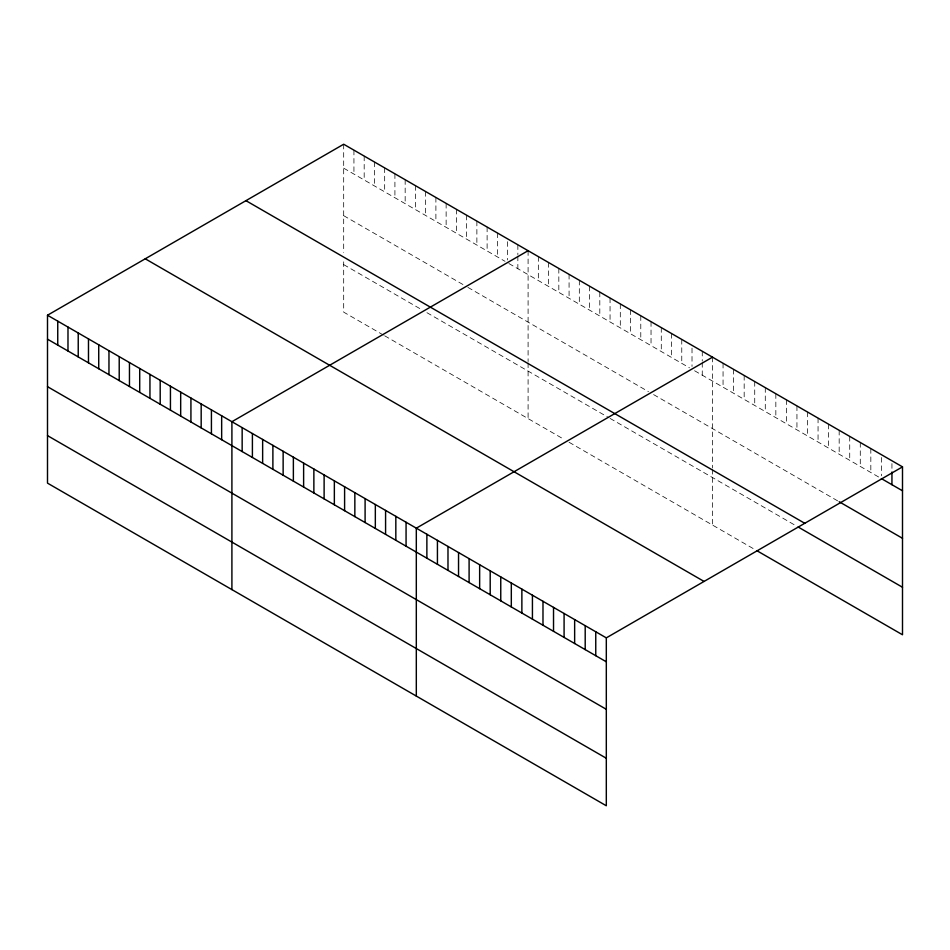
<?xml version="1.0" encoding="UTF-8"?>
<svg xmlns="http://www.w3.org/2000/svg" width="950" height="950" viewBox="0 0 950 950"><rect width="100%" height="100%" fill="white"/><g stroke="black" fill="none" stroke-linecap="round" stroke-linejoin="round"><path stroke-width="0.71" stroke-dasharray="4.75 3.56" d="M343.686 144.234L343.686 252.391M343.686 168.162L505.044 261.321M508.891 263.542L689.451 367.793M694.581 370.749L879.047 477.244M343.686 215.674L466.628 286.651M467.911 287.387L648.47 391.637M653.6 394.594L837.995 501.066M343.686 264.623L421.8 309.724M426.93 312.681L608.772 417.668M610.054 418.404L796.943 526.312M383.384 335.053L343.686 312.134L343.686 260.549M384.667 335.789L563.956 439.304M569.074 442.261L754.727 549.444M891.943 463.588L891.943 470.618M881.386 457.496L881.386 475.784M870.829 448.578L870.829 472.506M860.284 442.486L860.284 466.414M849.727 436.394L849.727 460.322M839.171 430.303L839.171 454.231M828.614 424.211L828.614 448.139M818.057 418.107L818.057 442.035M807.5 412.015L807.5 435.943M796.943 405.923L796.943 429.851M786.386 399.831L786.386 423.759M775.841 393.739L775.841 417.668M765.284 387.636L765.284 411.564M754.727 381.544L754.727 405.472M744.171 375.452L744.171 399.38M733.614 369.36L733.614 393.288M723.057 363.268L723.057 387.196M712.5 357.176L712.5 468.041M712.5 469.395L712.5 525.065M702.264 351.251L702.264 361.107M702.264 362.52L702.264 375.179M692.016 348.151L692.016 366.451M681.768 339.423L681.768 363.351M671.519 333.509L671.519 357.438M661.283 327.596L661.283 351.524M651.035 321.682L651.035 345.61M640.787 315.768L640.787 339.696M630.551 309.854L630.551 333.782M620.303 303.941L620.303 327.869M610.054 298.027L610.054 321.955M599.806 292.113L599.806 316.041M589.57 286.188L589.57 310.116M579.322 280.274L579.322 304.202M569.074 274.36L569.074 298.288M558.826 268.446L558.826 292.374M548.589 262.533L548.589 286.461M538.341 256.619L538.341 280.547M528.093 250.705L528.093 361.57M528.093 362.936L528.093 418.606M517.857 244.791L517.857 254.648M517.857 256.049L517.857 268.719M507.609 241.692L507.609 259.991M497.361 232.964L497.361 256.892M487.113 227.05L487.113 250.978M476.876 221.124L476.876 245.053M466.628 215.211L466.628 239.139M456.38 209.297L456.38 233.225M446.132 203.383L446.132 227.311M435.896 197.469L435.896 221.398M425.647 191.556L425.647 215.484M415.399 185.642L415.399 209.57M405.163 179.728L405.163 203.656M394.915 173.814L394.915 197.743M384.667 167.901L384.667 191.829M374.419 161.987L374.419 185.915M364.183 156.061L364.183 179.989M353.934 150.148L353.934 174.076"/><path stroke-width="1.43" d="M47.5 315.234L606.314 637.866L606.314 805.766L47.5 483.134L47.5 315.234L343.686 144.234L902.5 466.866L902.5 634.766L757.067 550.798M528.093 250.705L231.907 421.705L231.907 589.606M712.5 357.176L416.314 528.176L416.314 696.065M606.314 637.866L902.5 466.866M881.386 478.598L902.5 490.794M839.171 501.742L902.5 538.306M245.943 200.664L804.757 523.296M798.119 526.989L902.5 587.254M145.243 258.804L704.057 581.436M47.5 339.174L606.314 661.794M47.5 386.674L606.314 709.306M47.5 435.622L606.314 758.254M891.943 472.031L891.943 484.702M595.757 631.774L595.757 655.702M585.2 625.682L585.2 649.61M574.643 619.59L574.643 643.518M564.086 613.486L564.086 637.414M553.529 607.394L553.529 631.322M542.984 601.303L542.984 625.231M532.428 595.211L532.428 619.139M521.871 589.119L521.871 613.047M511.314 583.015L511.314 606.943M500.757 576.923L500.757 600.851M490.2 570.831L490.2 594.759M479.643 564.739L479.643 588.668M469.098 558.648L469.098 582.576M458.541 552.544L458.541 576.484M447.984 546.452L447.984 570.38M437.428 540.36L437.428 564.288M426.871 534.268L426.871 558.196M406.066 522.263L406.066 546.191M395.829 516.349L395.829 540.277M385.581 510.423L385.581 534.363M375.333 504.509L375.333 528.438M365.097 498.596L365.097 522.524M354.849 492.682L354.849 516.61M344.601 486.768L344.601 510.696M334.353 480.854L334.353 504.782M324.116 474.941L324.116 498.869M313.868 469.027L313.868 492.955M303.62 463.113L303.62 487.041M293.372 457.199L293.372 481.128M283.136 451.286L283.136 475.214M272.887 445.36L272.887 469.3M262.639 439.446L262.639 463.374M252.403 433.532L252.403 457.461M242.155 427.619L242.155 451.547M221.659 415.791L221.659 439.719M211.422 409.878L211.422 433.806M201.174 403.964L201.174 427.892M190.926 398.05L190.926 421.978M180.678 392.136L180.678 416.064M170.442 386.223L170.442 410.151M160.194 380.297L160.194 404.237M149.946 374.383L149.946 398.311M139.709 368.469L139.709 392.397M129.461 362.556L129.461 386.484M119.213 356.642L119.213 380.57M108.965 350.728L108.965 374.656M98.729 344.814L98.729 368.742M88.481 338.901L88.481 362.829M78.232 332.987L78.232 356.915M67.984 327.073L67.984 351.001M57.748 321.159L57.748 345.088"/></g></svg>
